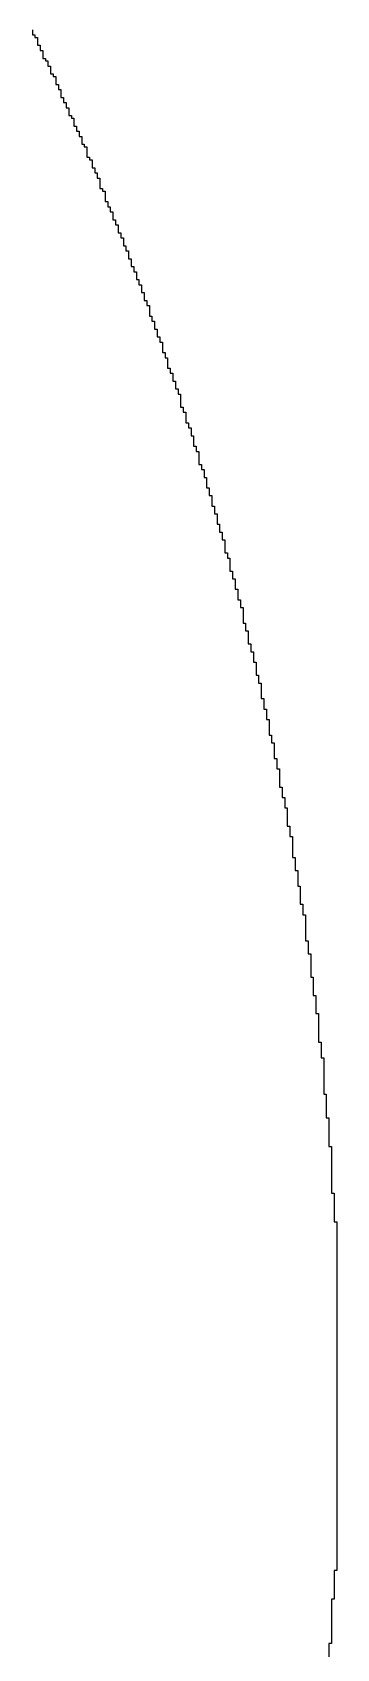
# Model space of a CAD drawing. Header units: millimetres. Extents: x -3.3 to 49.3, y -30.5 to 0.
# Drawn here: x 46.216 to 46.644, y -23.454 to -21.179 of the extents above; entities that cross this region are included whole.
import ezdxf

# ---------------------------------------------------------------- set-up
doc = ezdxf.new("R2010")
doc.units = ezdxf.units.MM
doc.layers.add('TopOverlay', color=2, linetype='Continuous')

msp = doc.modelspace()

# ---------------------------------------------------------------- linework, layer by layer
at = {"layer": 'TopOverlay'}
for p, q in [((46.2158, -21.1755), (46.2158, -21.1828)), ((46.2158, -21.1828), (46.2194, -21.1828)), ((46.2194, -21.1828), (46.2194, -21.1864)), ((46.2194, -21.1864), (46.2231, -21.1864)), ((46.2231, -21.1864), (46.2231, -21.1974)), ((46.2231, -21.1974), (46.2267, -21.1974)), ((46.2267, -21.1974), (46.2267, -21.2048)), ((46.2267, -21.2048), (46.2304, -21.2048)), ((46.2304, -21.2048), (46.2304, -21.2158)), ((46.2304, -21.2158), (46.2341, -21.2158)), ((46.2341, -21.2158), (46.2341, -21.2194)), ((46.2341, -21.2194), (46.2377, -21.2194)), ((46.2377, -21.2194), (46.2377, -21.2267)), ((46.2377, -21.2267), (46.2414, -21.2267)), ((46.2414, -21.2267), (46.2414, -21.2377)), ((46.2414, -21.2377), (46.2451, -21.2377)), ((46.2451, -21.2377), (46.2451, -21.2414)), ((46.2451, -21.2414), (46.2487, -21.2414)), ((46.2487, -21.2414), (46.2487, -21.2524)), ((46.2487, -21.2524), (46.2524, -21.2524)), ((46.2524, -21.2524), (46.2524, -21.2597)), ((46.2524, -21.2597), (46.256, -21.2597)), ((46.256, -21.2597), (46.256, -21.2707)), ((46.256, -21.2707), (46.2597, -21.2707)), ((46.2597, -21.2707), (46.2597, -21.278)), ((46.2597, -21.278), (46.2634, -21.278)), ((46.2634, -21.278), (46.2634, -21.2853)), ((46.2634, -21.2853), (46.267, -21.2853)), ((46.267, -21.2853), (46.267, -21.2963)), ((46.267, -21.2963), (46.2707, -21.2963)), ((46.2707, -21.2963), (46.2707, -21.3)), ((46.2707, -21.3), (46.2744, -21.3)), ((46.2744, -21.3), (46.2744, -21.311)), ((46.2744, -21.311), (46.278, -21.311)), ((46.278, -21.311), (46.278, -21.3183)), ((46.278, -21.3183), (46.2817, -21.3183)), ((46.2817, -21.3183), (46.2817, -21.3256)), ((46.2817, -21.3256), (46.2853, -21.3256)), ((46.2853, -21.3256), (46.2853, -21.3366)), ((46.2853, -21.3366), (46.289, -21.3366)), ((46.289, -21.3366), (46.289, -21.3403)), ((46.289, -21.3403), (46.2927, -21.3403)), ((46.2927, -21.3403), (46.2927, -21.3549)), ((46.2927, -21.3549), (46.2963, -21.3549)), ((46.2963, -21.3549), (46.2963, -21.3586)), ((46.2963, -21.3586), (46.3, -21.3586)), ((46.3, -21.3586), (46.3, -21.3696)), ((46.3, -21.3696), (46.3037, -21.3696)), ((46.3037, -21.3696), (46.3037, -21.3769)), ((46.3037, -21.3769), (46.3073, -21.3769)), ((46.3073, -21.3769), (46.3073, -21.3842)), ((46.3073, -21.3842), (46.311, -21.3842)), ((46.311, -21.3842), (46.311, -21.3989)), ((46.311, -21.3989), (46.3147, -21.3989)), ((46.3147, -21.3989), (46.3147, -21.4026)), ((46.3147, -21.4026), (46.3183, -21.4026)), ((46.3183, -21.4026), (46.3183, -21.4172)), ((46.3183, -21.4172), (46.322, -21.4172)), ((46.322, -21.4172), (46.322, -21.4245)), ((46.322, -21.4245), (46.3256, -21.4245)), ((46.3256, -21.4245), (46.3256, -21.4319)), ((46.3256, -21.4319), (46.3293, -21.4319)), ((46.3293, -21.4319), (46.3293, -21.4429)), ((46.3293, -21.4429), (46.333, -21.4429)), ((46.333, -21.4429), (46.333, -21.4502)), ((46.333, -21.4502), (46.3366, -21.4502)), ((46.3366, -21.4502), (46.3366, -21.4612)), ((46.3366, -21.4612), (46.3403, -21.4612)), ((46.3403, -21.4612), (46.3403, -21.4685)), ((46.3403, -21.4685), (46.344, -21.4685)), ((46.344, -21.4685), (46.344, -21.4795)), ((46.344, -21.4795), (46.3476, -21.4795)), ((46.3476, -21.4795), (46.3476, -21.4868)), ((46.3476, -21.4868), (46.3513, -21.4868)), ((46.3513, -21.4868), (46.3513, -21.4978)), ((46.3513, -21.4978), (46.3549, -21.4978)), ((46.3549, -21.4978), (46.3549, -21.5088)), ((46.3549, -21.5088), (46.3586, -21.5088)), ((46.3586, -21.5088), (46.3586, -21.5161)), ((46.3586, -21.5161), (46.3623, -21.5161)), ((46.3623, -21.5161), (46.3623, -21.5271)), ((46.3623, -21.5271), (46.3659, -21.5271)), ((46.3659, -21.5271), (46.3659, -21.5344)), ((46.3659, -21.5344), (46.3696, -21.5344)), ((46.3696, -21.5344), (46.3696, -21.5454)), ((46.3696, -21.5454), (46.3733, -21.5454)), ((46.3733, -21.5454), (46.3733, -21.5564)), ((46.3733, -21.5564), (46.3769, -21.5564)), ((46.3769, -21.5564), (46.3769, -21.5637)), ((46.3769, -21.5637), (46.3806, -21.5637)), ((46.3806, -21.5637), (46.3806, -21.5784)), ((46.3806, -21.5784), (46.3842, -21.5784)), ((46.3842, -21.5784), (46.3842, -21.5857)), ((46.3842, -21.5857), (46.3879, -21.5857)), ((46.3879, -21.5857), (46.3879, -21.5967)), ((46.3879, -21.5967), (46.3916, -21.5967)), ((46.3916, -21.5967), (46.3916, -21.6077)), ((46.3916, -21.6077), (46.3952, -21.6077)), ((46.3952, -21.6077), (46.3952, -21.615)), ((46.3952, -21.615), (46.3989, -21.615)), ((46.3989, -21.615), (46.3989, -21.6297)), ((46.3989, -21.6297), (46.4026, -21.6297)), ((46.4026, -21.6297), (46.4026, -21.637)), ((46.4026, -21.637), (46.4062, -21.637)), ((46.4062, -21.637), (46.4062, -21.6516)), ((46.4062, -21.6516), (46.4099, -21.6516)), ((46.4099, -21.6516), (46.4099, -21.659)), ((46.4099, -21.659), (46.4136, -21.659)), ((46.4136, -21.659), (46.4136, -21.67)), ((46.4136, -21.67), (46.4172, -21.67)), ((46.4172, -21.67), (46.4172, -21.681)), ((46.4172, -21.681), (46.4209, -21.681)), ((46.4209, -21.681), (46.4209, -21.6883)), ((46.4209, -21.6883), (46.4245, -21.6883)), ((46.4245, -21.6883), (46.4245, -21.7066)), ((46.4245, -21.7066), (46.4282, -21.7066)), ((46.4282, -21.7066), (46.4282, -21.7139)), ((46.4282, -21.7139), (46.4319, -21.7139)), ((46.4319, -21.7139), (46.4319, -21.7286)), ((46.4319, -21.7286), (46.4355, -21.7286)), ((46.4355, -21.7286), (46.4355, -21.7359)), ((46.4355, -21.7359), (46.4392, -21.7359)), ((46.4392, -21.7359), (46.4392, -21.7469)), ((46.4392, -21.7469), (46.4429, -21.7469)), ((46.4429, -21.7469), (46.4429, -21.7615)), ((46.4429, -21.7615), (46.4465, -21.7615)), ((46.4465, -21.7615), (46.4465, -21.7689)), ((46.4465, -21.7689), (46.4502, -21.7689)), ((46.4502, -21.7689), (46.4502, -21.7872)), ((46.4502, -21.7872), (46.4538, -21.7872)), ((46.4538, -21.7872), (46.4538, -21.7945)), ((46.4538, -21.7945), (46.4575, -21.7945)), ((46.4575, -21.7945), (46.4575, -21.8055)), ((46.4575, -21.8055), (46.4612, -21.8055)), ((46.4612, -21.8055), (46.4612, -21.8201)), ((46.4612, -21.8201), (46.4648, -21.8201)), ((46.4648, -21.8201), (46.4648, -21.8311)), ((46.4648, -21.8311), (46.4685, -21.8311)), ((46.4685, -21.8311), (46.4685, -21.8458)), ((46.4685, -21.8458), (46.4722, -21.8458)), ((46.4722, -21.8458), (46.4722, -21.8568)), ((46.4722, -21.8568), (46.4758, -21.8568)), ((46.4758, -21.8568), (46.4758, -21.8714)), ((46.4758, -21.8714), (46.4795, -21.8714)), ((46.4795, -21.8714), (46.4795, -21.8824)), ((46.4795, -21.8824), (46.4832, -21.8824)), ((46.4832, -21.8824), (46.4832, -21.8934)), ((46.4832, -21.8934), (46.4868, -21.8934)), ((46.4868, -21.8934), (46.4868, -21.9117)), ((46.4868, -21.9117), (46.4905, -21.9117)), ((46.4905, -21.9117), (46.4905, -21.919)), ((46.4905, -21.919), (46.4941, -21.919)), ((46.4941, -21.919), (46.4941, -21.9374)), ((46.4941, -21.9374), (46.4978, -21.9374)), ((46.4978, -21.9374), (46.4978, -21.9484)), ((46.4978, -21.9484), (46.5015, -21.9484)), ((46.5015, -21.9484), (46.5015, -21.963)), ((46.5015, -21.963), (46.5051, -21.963)), ((46.5051, -21.963), (46.5051, -21.9777)), ((46.5051, -21.9777), (46.5088, -21.9777)), ((46.5088, -21.9777), (46.5088, -21.9886)), ((46.5088, -21.9886), (46.5125, -21.9886)), ((46.5125, -21.9886), (46.5125, -22.0106)), ((46.5125, -22.0106), (46.5161, -22.0106)), ((46.5161, -22.0106), (46.5161, -22.0216)), ((46.5161, -22.0216), (46.5198, -22.0216)), ((46.5198, -22.0216), (46.5198, -22.0399)), ((46.5198, -22.0399), (46.5234, -22.0399)), ((46.5234, -22.0399), (46.5234, -22.0509)), ((46.5234, -22.0509), (46.5271, -22.0509)), ((46.5271, -22.0509), (46.5271, -22.0656)), ((46.5271, -22.0656), (46.5308, -22.0656)), ((46.5308, -22.0656), (46.5308, -22.0839)), ((46.5308, -22.0839), (46.5344, -22.0839)), ((46.5344, -22.0839), (46.5344, -22.0949)), ((46.5344, -22.0949), (46.5381, -22.0949)), ((46.5381, -22.0949), (46.5381, -22.1168)), ((46.5381, -22.1168), (46.5418, -22.1168)), ((46.5418, -22.1168), (46.5418, -22.1315)), ((46.5418, -22.1315), (46.5454, -22.1315)), ((46.5454, -22.1315), (46.5454, -22.1462)), ((46.5454, -22.1462), (46.5491, -22.1462)), ((46.5491, -22.1462), (46.5491, -22.1681)), ((46.5491, -22.1681), (46.5527, -22.1681)), ((46.5527, -22.1681), (46.5527, -22.1791)), ((46.5527, -22.1791), (46.5564, -22.1791)), ((46.5564, -22.1791), (46.5564, -22.2011)), ((46.5564, -22.2011), (46.5601, -22.2011)), ((46.5601, -22.2011), (46.5601, -22.2158)), ((46.5601, -22.2158), (46.5637, -22.2158)), ((46.5637, -22.2158), (46.5637, -22.2414)), ((46.5637, -22.2414), (46.5674, -22.2414)), ((46.5674, -22.2414), (46.5674, -22.256)), ((46.5674, -22.256), (46.5711, -22.256)), ((46.5711, -22.256), (46.5711, -22.2707)), ((46.5711, -22.2707), (46.5747, -22.2707)), ((46.5747, -22.2707), (46.5747, -22.2963)), ((46.5747, -22.2963), (46.5784, -22.2963)), ((46.5784, -22.2963), (46.5784, -22.311)), ((46.5784, -22.311), (46.5821, -22.311)), ((46.5821, -22.311), (46.5821, -22.3403)), ((46.5821, -22.3403), (46.5857, -22.3403)), ((46.5857, -22.3403), (46.5857, -22.3586)), ((46.5857, -22.3586), (46.5894, -22.3586)), ((46.5894, -22.3586), (46.5894, -22.3806)), ((46.5894, -22.3806), (46.593, -22.3806)), ((46.593, -22.3806), (46.593, -22.4062)), ((46.593, -22.4062), (46.5967, -22.4062)), ((46.5967, -22.4062), (46.5967, -22.4209)), ((46.5967, -22.4209), (46.6004, -22.4209)), ((46.6004, -22.4209), (46.6004, -22.4575)), ((46.6004, -22.4575), (46.604, -22.4575)), ((46.604, -22.4575), (46.604, -22.4758)), ((46.604, -22.4758), (46.6077, -22.4758)), ((46.6077, -22.4758), (46.6077, -22.5088)), ((46.6077, -22.5088), (46.6114, -22.5088)), ((46.6114, -22.5088), (46.6114, -22.5344)), ((46.6114, -22.5344), (46.615, -22.5344)), ((46.615, -22.5344), (46.615, -22.5601)), ((46.615, -22.5601), (46.6187, -22.5601)), ((46.6187, -22.5601), (46.6187, -22.6004)), ((46.6187, -22.6004), (46.6223, -22.6004)), ((46.6223, -22.6004), (46.6223, -22.6223)), ((46.6223, -22.6223), (46.626, -22.6223)), ((46.626, -22.6223), (46.626, -22.6736)), ((46.626, -22.6736), (46.6297, -22.6736)), ((46.6297, -22.6736), (46.6297, -22.7066)), ((46.6297, -22.7066), (46.6333, -22.7066)), ((46.6333, -22.7066), (46.6333, -22.7469)), ((46.6333, -22.7469), (46.637, -22.7469)), ((46.637, -22.7469), (46.637, -22.8128)), ((46.637, -22.8128), (46.6407, -22.8128)), ((46.6407, -22.8128), (46.6407, -22.8531)), ((46.6407, -22.8531), (46.6443, -22.8531)), ((46.6443, -22.8531), (46.6443, -23.344)), ((46.6443, -23.344), (46.6407, -23.344)), ((46.6407, -23.344), (46.6407, -23.3843)), ((46.6407, -23.3843), (46.637, -23.3843)), ((46.637, -23.3843), (46.637, -23.4465)), ((46.637, -23.4465), (46.6333, -23.4465)), ((46.6333, -23.4465), (46.6333, -23.4905))]:
    msp.add_line(p, q, dxfattribs=at)

doc.saveas('drawing.dxf')
